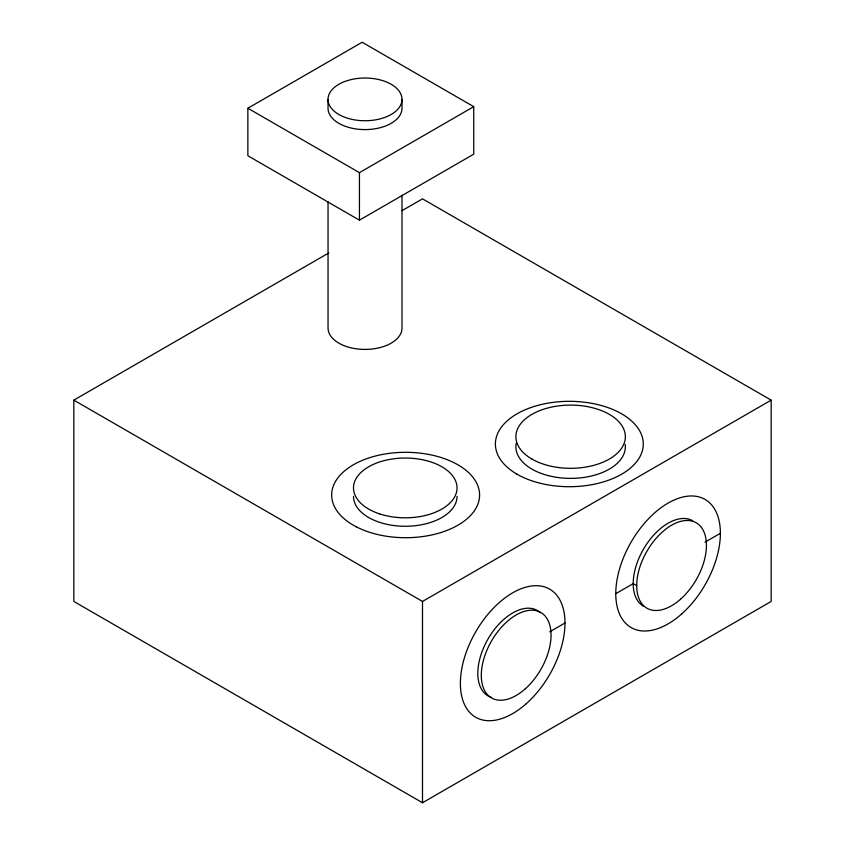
<?xml version="1.0" encoding="UTF-8"?>
<svg xmlns="http://www.w3.org/2000/svg" width="845" height="845" viewBox="0 0 845 845"><rect width="100%" height="100%" fill="white"/><g stroke="black" fill="none" stroke-linecap="round" stroke-linejoin="round"><path stroke-width="1.27" d="M247.86 108.245L362.167 42.25L473.739 106.671L473.739 154.17L359.442 220.165L247.86 155.755L247.86 108.245L359.442 172.655L473.739 106.671M401.924 210.722L422.5 198.839L771.168 400.139L771.168 601.45L422.5 802.75L73.832 601.45L73.832 400.139L328.758 252.961M73.832 400.139L422.5 601.439L771.168 400.139M549.725 631.817L564.988 623.008M615.773 593.676L633.211 583.62L636.697 585.627M705.121 542.099L720.384 533.29M422.5 601.439L422.5 802.75M401.998 99.383A36.979 21.347 0 0 1 346.524 117.877A36.979 21.347 0 0 1 346.524 80.888A36.979 21.347 0 0 1 401.998 99.383L401.998 108.245A36.979 21.347 0 0 1 365.019 129.591A36.979 21.347 0 0 1 328.04 108.245L328.04 99.383M401.998 195.216L401.998 328.071A36.979 21.347 0 0 1 365.019 349.418A36.979 21.347 0 0 1 328.04 328.071L328.04 201.786M359.442 172.655L359.442 220.165M491.463 697.4A49.306 28.466 -60 0 1 488.03 638.968A49.306 28.466 -60 0 1 540.346 612.72M643.425 606.192A49.306 28.466 -60 0 1 643.425 549.25A49.306 28.466 -60 0 1 692.731 520.784M457.039 496.374A51.777 29.892 0 0 1 405.273 526.266A51.777 29.892 0 0 1 353.495 496.374M625.205 444.417A54.735 31.603 0 0 1 569.593 478.365A54.735 31.603 0 0 1 516.232 443.234M357.076 527.217A73.969 42.704 0 0 0 478.228 503.176A73.969 42.704 0 0 0 381.591 454.621A73.969 42.704 0 0 0 357.076 527.217M517.034 474.203A73.969 42.704 0 0 0 640.774 455.064A73.969 42.704 0 0 0 550.19 402.769A73.969 42.704 0 0 0 517.034 474.203M526.224 703.716A73.969 42.704 -60 0 0 549.662 589.145A73.969 42.704 -60 0 0 462.162 666.737A73.969 42.704 -60 0 0 526.224 703.716M681.619 614.009A73.969 42.704 -60 0 0 705.057 499.427A73.969 42.704 -60 0 0 617.558 577.019A73.969 42.704 -60 0 0 681.619 614.009M525.199 688.897A49.306 28.466 -60 0 0 540.821 612.509A49.306 28.466 -60 0 0 482.495 664.233A49.306 28.466 -60 0 0 525.199 688.897M680.584 599.179A49.306 28.466 -60 0 0 696.217 522.791A49.306 28.466 -60 0 0 637.89 574.526A49.306 28.466 -60 0 0 680.584 599.179M531.917 459.057A54.735 31.603 0 0 0 623.494 444.882A54.735 31.603 0 0 0 556.454 406.181A54.735 31.603 0 0 0 531.917 459.057M379.384 513.813A51.777 29.892 0 0 0 457.039 487.924A51.777 29.892 0 0 0 379.384 462.035A51.777 29.892 0 0 0 379.384 513.813"/></g></svg>
